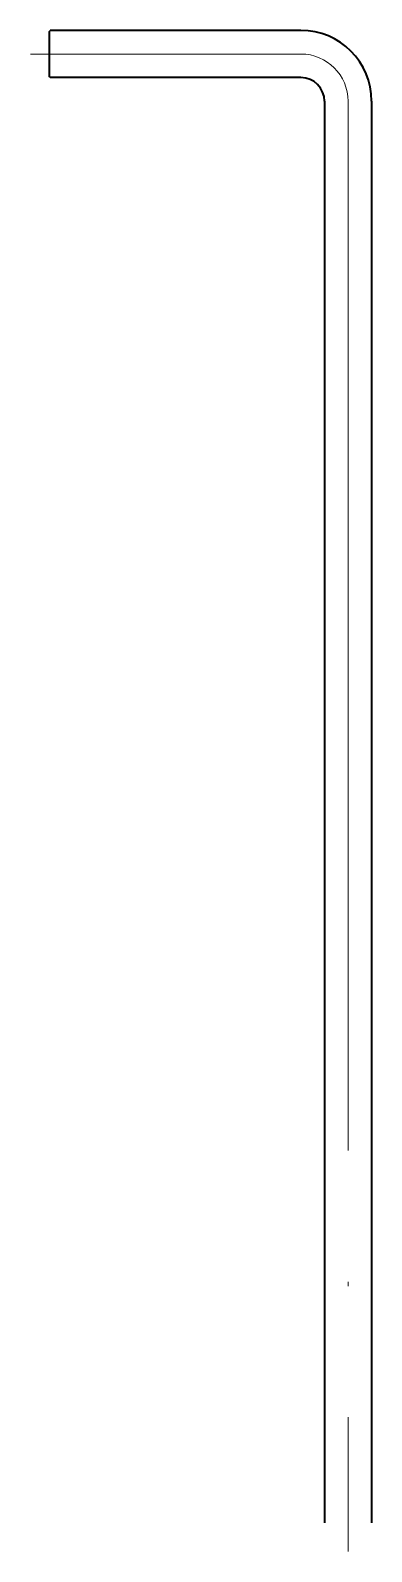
# Model space of a CAD drawing. Header units: millimetres. Extents: x 49699 to 106992, y 64186 to 130203.
# Drawn here: x 106004.99 to 106012.81, y 129510.57 to 129545.36 of the extents above.
import ezdxf

# ---------------------------------------------------------------- set-up
doc = ezdxf.new("R2010")
doc.units = ezdxf.units.MM
doc.linetypes.add('ACAD_ISO04W100', pattern=[30, 24, -3, 0, -3])
for name, color, linetype, lineweight in [('中心线', 22, 'ACAD_ISO04W100', 9), ('粗实线', 7, 'Continuous', 35), ('细实线', 140, 'Continuous', 13)]:
    doc.layers.add(name, color=color, linetype=linetype, lineweight=lineweight)

msp = doc.modelspace()

# ---------------------------------------------------------------- linework, layer by layer
at = {"layer": '中心线'}
for p, q in [((106011.187, 129544.821), (106004.989, 129544.821)), ((106012.267, 129543.741), (106012.267, 129510.57))]:
    msp.add_line(p, q, dxfattribs=at)
msp.add_arc((106011.187, 129543.741), 1.08, 0, 90, dxfattribs=at)
at = {"layer": '粗实线'}
for p, q in [((106005.423, 129545.339), (106005.423, 129544.302)), ((106011.187, 129545.361), (106005.445, 129545.361)), ((106011.187, 129544.281), (106005.445, 129544.281)), ((106011.727, 129543.741), (106011.727, 129511.226)), ((106012.807, 129543.741), (106012.807, 129511.226))]:
    msp.add_line(p, q, dxfattribs=at)
for radius in [1.62, 0.54]:
    msp.add_arc((106011.187, 129543.741), radius, 0, 90, dxfattribs=at)
at = {"layer": '细实线'}
for p, q in [((106005.423, 129545.339), (106005.445, 129545.361)), ((106005.445, 129544.281), (106005.423, 129544.302))]:
    msp.add_line(p, q, dxfattribs=at)

doc.saveas('drawing.dxf')
